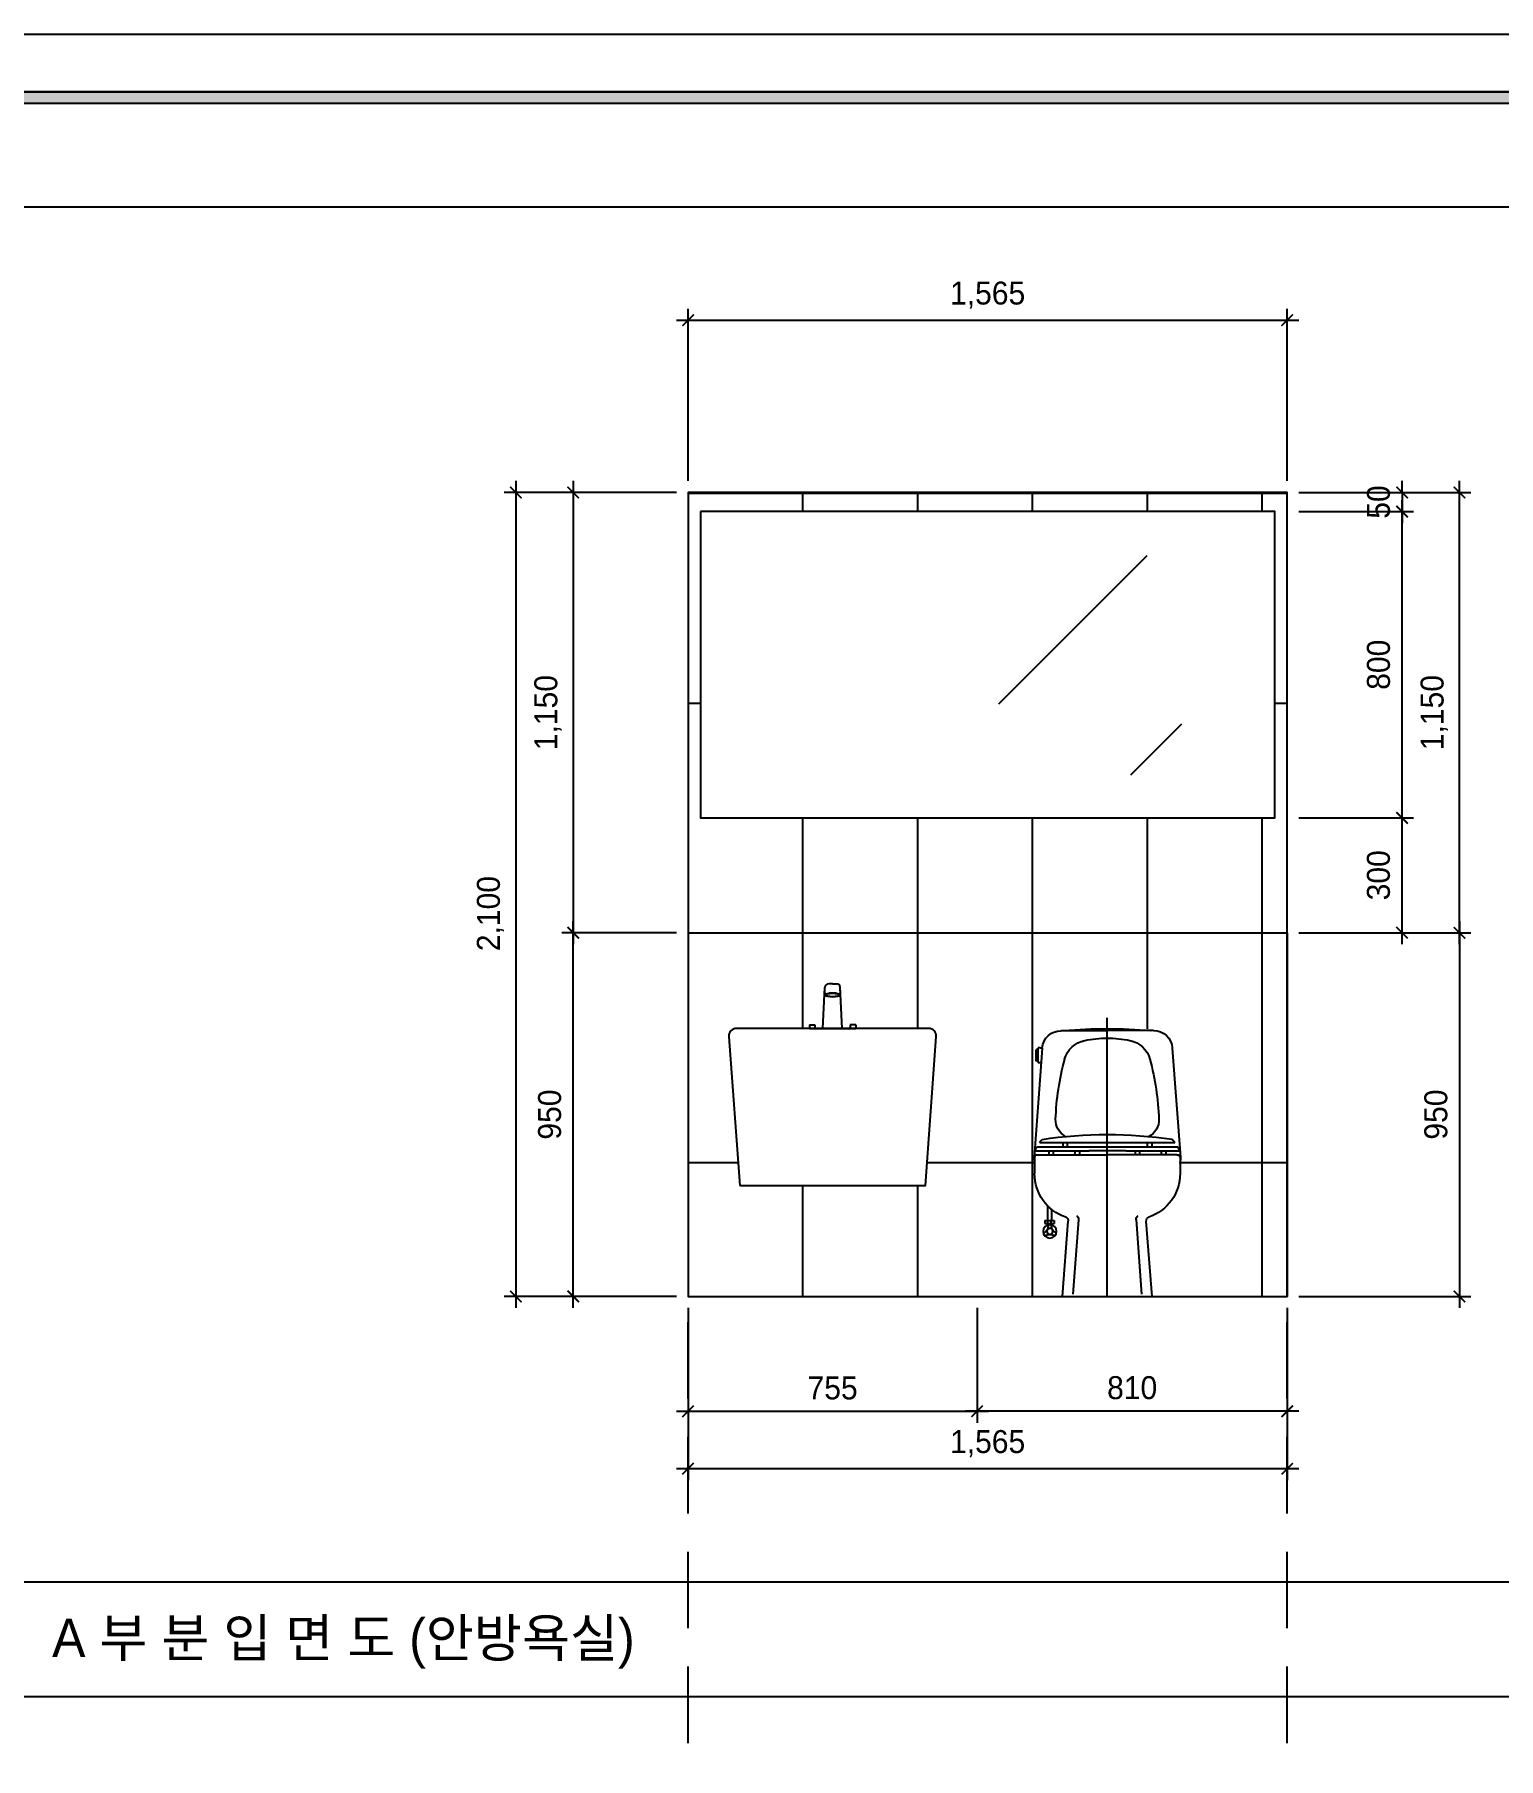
# Model space of a CAD drawing. Header units: inches. Extents: x 38372 to 259385, y 31566 to 93830.
# Drawn here: x 123075 to 126899, y 47697 to 52200 of the extents above; entities that cross this region are included whole.
import ezdxf
from ezdxf.enums import TextEntityAlignment as Align

# ---------------------------------------------------------------- set-up
doc = ezdxf.new("R2010")
doc.units = ezdxf.units.IN
doc.header["$LTSCALE"] = 50
doc.header["$MEASUREMENT"] = 0
doc.header["$PDSIZE"] = 700.071425
doc.linetypes.add('DH-HID2', pattern=[1.2, 0.8, -0.4])
for name, color, linetype in [('0-ELC TEXT', 7, 'Continuous'), ('02-WAL', 2, 'Continuous'), ('03-WAL NEW', 3, 'Continuous'), ('06-FUR', 6, 'Continuous'), ('06-LIGHT', 4, 'Continuous'), ('07-DIM', 5, 'Continuous'), ('08-HAT', 8, 'Continuous'), ('CO-BATH', 6, 'Continuous'), ('F-SYM', 7, 'Continuous'), ('FORM(YOURNAME)-11', 1, 'Continuous'), ('HA', 7, 'Continuous'), ('HAT', 5, 'Continuous')]:
    doc.layers.add(name, color=color, linetype=linetype)
doc.styles.add('HY 울릉도 L', font='')
doc.styles.add('YOURNAME', font='HY울릉도M.TTF')
doc.styles.add('코레일둥고', font='Korail_Round_Gothic_Medium.ttf')
doc.styles.get('HY 울릉도 L').set_extended_font_data('HY울릉도L')
doc.dimstyles.new('30', dxfattribs={"dimscale": 30, "dimtxt": 2, "dimasz": 1, "dimexe": 1, "dimexo": 1, "dimgap": 1, "dimtad": 1, "dimdec": 0, "dimrnd": 0.05, "dimdsep": 46, "dimlunit": 6, "dimtxsty": 'HY 울릉도 L', "dimblk": 'ARCHTICK', "dimcen": 2.5, "dimdle": 1, "dimclrd": 133, "dimclre": 133, "dimclrt": 30, "dimadec": 0, "dimazin": 0, "dimtfac": 1, "dimtdec": 0, "dimtix": 1, "dimtmove": 2, "dimatfit": 3, "dimldrblk": 'ARCHTICK', "dimfxl": 0, "dimlwd": -1, "dimlwe": -1, "dimarcsym": 0})

# ---------------------------------------------------------------- blocks, each defined once
blk = doc.blocks.new('FORM-PLAN')
at = {"layer": 'FORM(YOURNAME)-11'}
h = blk.add_hatch(color=256, dxfattribs=at)
h.dxf.hatch_style = 1
h.paths.add_polyline_path([(-71444, 55115), (10556, 55115), (10556, 54915), (-71444, 54915)])
h.paths.add_polyline_path([(-71444, -2085), (10556, -2085), (10556, -2285), (-71444, -2285)])
at = {"layer": 'Defpoints', "color": 158}
for points in [[(-71444, -2285), (10556, -2285), (10556, 55115), (-71444, 55115)], [(-69444, 53115), (-64, 53115), (-64, 1215), (-69444, 1215)]]:
    blk.add_lwpolyline(points, close=True, dxfattribs=at)
at = {"layer": 'FORM(YOURNAME)-11', "color": 250}
blk.add_lwpolyline([(-72444, -3285), (11556, -3285), (11556, 56115), (-72444, 56115)], close=True, dxfattribs=at)
at = {"layer": 'FORM(YOURNAME)-11'}
blk.add_lwpolyline([(-71444, 55115), (10556, 55115), (10556, 54915), (-71444, 54915)], close=True, dxfattribs=at)
at = {"layer": 'FORM(YOURNAME)-11', "color": 3, "style": 'YOURNAME'}
for tag, height, p in [('1', 450, (9905, 18188)), ('2', 450, (9905, 17544)), ('3', 450, (9905, 16257)), ('4', 450, (9905, 14326)), ('5', 515, (9905, 12009)), ('6', 515, (9905, 9757)), ('7', 515, (9905, 7504)), ('8', 515, (9905, 5252)), ('9', 515, (9905, 2999)), ('10', 515, (5655, 811)), ('11', 515, (9905, 747)), ('12', 515, (5655, -1441)), ('13', 515, (9905, -1441))]:
    blk.add_attdef(tag, text='', height=height, dxfattribs=at).set_placement(p, align=Align.MIDDLE_RIGHT)
blk = doc.blocks.new('400X150')
for p, q in [((-25.4, 435), (-19.9, 542.3)), ((0, 551.5), (-10.2, 551.5)), ((0, 551.5), (10.2, 551.5)), ((25.4, 435), (19.9, 542.3)), ((-19.4, 522.4), (-20.3, 535.1)), ((19.4, 522.4), (20.3, 535.1)), ((-60.7, 444.7), (-60.7, 435)), ((-60.7, 444.7), (-46.1, 444.7)), ((-60.7, 435), (60.7, 435)), ((-46.1, 444.7), (-46.1, 435)), ((60.7, 444.7), (46.1, 444.7)), ((46.1, 444.7), (46.1, 435)), ((60.7, 444.7), (60.7, 435))]:
    blk.add_line(p, q)
blk.add_lwpolyline([(-242.5, 25), (242.5, 25), (270.9, 413.5, 0.435772), (251, 435), (-251, 435, 0.435772), (-270.9, 413.5)], format="xyb", close=True)
for centre, start, end in [((-10.2, 541.8), 90, 177.0379), ((10.2, 541.8), 2.9621, 90)]:
    blk.add_arc(centre, 9.71, start, end)
at = {"extrusion": (0, 0, -1)}
blk.add_ellipse((0, 522.4), major_axis=(19.4, 0), ratio=0.240825, dxfattribs=at)
blk.add_open_spline([(18.4, 522.4), (18.4, 522.4), (18.4, 522.3), (18.4, 522.2), (18.3, 522.1), (18.1, 521.9), (18, 521.8), (17.4, 521.4), (16.9, 521.1), (15.6, 520.6), (14.9, 520.4), (12.3, 519.7), (10.1, 519.3), (5.4, 518.8), (2.8, 518.7), (-2.3, 518.7), (-4.9, 518.8), (-9.7, 519.3), (-11.9, 519.6), (-14.7, 520.3), (-15.6, 520.6), (-17, 521.1), (-17.4, 521.4), (-18, 521.8), (-18.2, 521.9), (-18.4, 522.2), (-18.4, 522.2), (-18.4, 522.3), (-18.4, 522.4), (-18.4, 522.4), (-18.4, 522.4), (-18.4, 522.6), (-18.3, 522.6), (-18.1, 522.8), (-18, 523), (-17.5, 523.3), (-17, 523.6), (-15.7, 524.1), (-14.9, 524.4), (-12.4, 525), (-10.3, 525.4), (-5.6, 525.9), (-3.1, 526.1), (2, 526.1), (4.6, 526), (9.4, 525.5), (11.5, 525.2), (14.5, 524.5), (15.5, 524.2), (16.9, 523.6), (17.3, 523.4), (18, 523), (18.1, 522.8), (18.4, 522.6), (18.4, 522.5), (18.4, 522.4), (18.4, 522.4), (18.4, 522.4)], degree=3, knots=[0, 0, 0, 0, 0.11103, 0.11103, 0.222059, 0.222059, 0.333089, 0.333089, 0.541062, 0.541062, 0.749036, 0.749036, 1.153203, 1.153203, 1.557371, 1.557371, 1.961539, 1.961539, 2.365706, 2.365706, 2.612717, 2.612717, 2.799233, 2.799233, 2.93761, 2.93761, 3.044097, 3.044097, 3.150583, 3.150583, 3.25707, 3.25707, 3.363556, 3.363556, 3.470042, 3.470042, 3.677004, 3.677004, 3.883966, 3.883966, 4.28421, 4.28421, 4.684454, 4.684454, 5.084698, 5.084698, 5.484942, 5.484942, 5.74274, 5.74274, 5.931194, 5.931194, 6.072178, 6.072178, 6.179938, 6.179938, 6.283185, 6.283185, 6.283185, 6.283185])
blk = doc.blocks.new('A$C1B8B0607')
at = {"layer": 'HA', "color": 8, "linetype": 'Continuous', "ltscale": 25}
blk.add_line((460, 0), (460, 727.9), dxfattribs=at)
at = {"layer": 'HA', "color": 6, "linetype": 'Continuous', "ltscale": 25}
for p, q in [((338.9, 694.3), (460, 694.3)), ((581.1, 694.3), (460, 694.3)), ((290.1, 648.9), (268.9, 364)), ((634.9, 649.1), (629.9, 649.1)), ((629.9, 648.9), (637.9, 541.8)), ((634.9, 649.1), (640.1, 649)), ((640.1, 649), (641.8, 647.4)), ((641.8, 647.4), (641.5, 611.9)), ((641.7, 644.7), (644.8, 644.6)), ((644.8, 644.6), (646.4, 643)), ((646.4, 643), (646.2, 616.1)), ((634.6, 610.5), (632.9, 608.3)), ((634.6, 610.5), (640, 610.4)), ((641.5, 611.9), (640, 610.4)), ((641.5, 614.6), (644.5, 614.5)), ((644.5, 614.5), (646.2, 616.1)), ((637.9, 541.8), (651.1, 364)), ((268.9, 364), (270, 346)), ((270, 362), (270, 320.8)), ((411.6, 380.2), (271, 380.2)), ((411.6, 390.8), (276, 390.8)), ((278, 370), (460, 370)), ((278, 370), (460, 370)), ((636.6, 402.3), (283.4, 402.3)), ((307.3, 380.2), (307.3, 370)), ((319, 380.2), (319, 370)), ((343.9, 402.3), (343.9, 390.8)), ((355.6, 402.3), (355.6, 390.8)), ((375.6, 380.2), (375.6, 370)), ((387.2, 380.2), (387.2, 370)), ((507.5, 390.8), (411.6, 390.8)), ((411.6, 380.2), (507.5, 380.2)), ((642, 370), (460, 370)), ((642, 370), (460, 370)), ((644, 390.8), (507.5, 390.8)), ((649, 380.2), (507.5, 380.2)), ((532.8, 380.2), (532.8, 370)), ((544.4, 380.2), (544.4, 370)), ((564.4, 402.3), (564.4, 390.8)), ((576.1, 402.3), (576.1, 390.8)), ((601, 380.2), (601, 370)), ((612.7, 380.2), (612.7, 370)), ((651.1, 364), (650, 346)), ((650, 362), (650, 320.8)), ((605.4, 227.5), (605.4, 197.9)), ((616.1, 237.3), (616.1, 197.9)), ((343, 0), (358.1, 197)), ((384.7, 200.3), (370.4, 6)), ((535.3, 200.3), (549.6, 6)), ((577, 0), (561.9, 197)), ((623.1, 197.9), (598.7, 197.9)), ((598.7, 197.9), (598.7, 190.4)), ((623.1, 190.4), (598.7, 190.4)), ((605.4, 190.4), (605.4, 187)), ((606.3, 190.4), (606.3, 197.9)), ((615.1, 190.4), (615.1, 197.9)), ((616.1, 190.4), (616.1, 186.5)), ((623.1, 197.9), (623.1, 190.4)), ((577, 0), (343, 0))]:
    blk.add_line(p, q, dxfattribs=at)
for radius in [17.6, 7.81]:
    blk.add_circle((610, 170), radius, dxfattribs=at)
for centre, radius, start, end in [((338.9, 645.4), 48.9, 90, 175.8771), ((346.9, 690.8), 3.92, 94.4856, 119.9222), ((461.6, -770.8), 1470, 90.0609, 94.4856), ((458.4, -770.8), 1470, 89.9408, 90.0592), ((461.6, -770.8), 1470, 89.9408, 90.0592), ((458.4, -770.8), 1470, 85.5144, 89.9391), ((573.1, 690.8), 3.92, 60.0778, 85.5144), ((581.1, 644.6), 49.3, 5.0549, 90), ((414.9, 601.5), 68.6, 101.5389, 164.8158), ((460, 380.7), 293.9, 90, 101.5413), ((460, 380.7), 294, 90.0054, 101.5389), ((460, 380.6), 294, 78.4627, 90), ((460, 380.7), 294, 78.4611, 89.9946), ((505.1, 601.5), 68.6, 15.1842, 78.4611), ((1010.8, 439.8), 686, 164.8158, 178.0859), ((-90.8, 439.8), 686, 1.9141, 15.1842), ((374.1, 461.1), 49, 178.0859, 242.0862), ((545.9, 461.1), 49, 298.9728, 1.9141), ((362.2, 343.6), 98.3, 137.1317, 143.3151), ((459, -741.3), 1164.1, 81.542, 98.3393), ((557.8, 343.6), 98.3, 36.6849, 42.5888), ((278, 362.1), 7.97, 90, 180.4279), ((362.2, 343.6), 98.3, 151.2667, 158.0974), ((642, 362.1), 7.94, 359.1442, 90), ((557.8, 343.6), 98.3, 21.9025, 28.7333), ((390, 320.8), 120, 179.9996, 251.2064), ((530, 320.8), 120, 288.7936, 0.0004), ((348.1, 197.8), 10, 355.6201, 71.2064), ((374.8, 202.1), 10, 349.7755, 62.8711), ((545.2, 202.1), 10, 117.1289, 190.2245), ((571.9, 197.8), 10, 108.7936, 184.38), ((589.3, 182), 16, 297.4414, 2.5649), ((610, 182.9), 4.74, 357.4414, 182.5649), ((630.7, 182), 16, 177.4414, 242.5649), ((598.8, 163.6), 4.74, 117.4414, 302.5649), ((610, 146.1), 16, 57.4414, 122.5649), ((621.2, 163.6), 4.74, 237.4414, 62.5649)]:
    blk.add_arc(centre, radius, start, end, dxfattribs=at)
blk = doc.blocks.new('_ArchTick')
at = {"color": 0, "linetype": 'ByBlock', "const_width": 0.15}
blk.add_lwpolyline([(-0.5, -0.5), (0.5, 0.5)], dxfattribs=at)
blk = doc.blocks.new('*D281')
at = {"layer": '07-DIM', "color": 133}
for p, q in [((137684.5, 66932.1), (137684.5, 64772.1)), ((138104.5, 66902.1), (137654.5, 66902.1)), ((138104.5, 64802.1), (137654.5, 64802.1))]:
    blk.add_line(p, q, dxfattribs=at)
at = {"layer": 'Defpoints', "color": 0}
for p in [(138134.5, 66902.1), (137684.5, 64802.1), (138134.5, 64802.1)]:
    blk.add_point(p, dxfattribs=at)
at = {"layer": '07-DIM', "color": 133, "xscale": 30, "yscale": 30, "zscale": 30}
for p, rotation in [((137684.5, 66902.1), 90), ((137684.5, 64802.1), 270)]:
    blk.add_blockref('_ArchTick', p, dxfattribs=dict(at, rotation=rotation))
at = {"layer": '07-DIM', "color": 30, "insert": (137618.5, 65802.1), "char_height": 60, "attachment_point": 5, "rotation": 90, "style": 'HY 울릉도 L'}
blk.add_mtext('2,100', dxfattribs=at)
blk = doc.blocks.new('*D282')
at = {"layer": '07-DIM', "color": 133}
for p, q in [((138134.5, 66932.1), (138134.5, 67382.1)), ((139699.5, 66932.1), (139699.5, 67382.1)), ((138104.5, 67352.1), (139729.5, 67352.1))]:
    blk.add_line(p, q, dxfattribs=at)
at = {"layer": 'Defpoints', "color": 0}
for p in [(139699.5, 67352.1), (138134.5, 66902.1), (139699.5, 66902.1)]:
    blk.add_point(p, dxfattribs=at)
at = {"layer": '07-DIM', "color": 133, "xscale": 30, "yscale": 30, "zscale": 30, "rotation": 180}
blk.add_blockref('_ArchTick', (138134.5, 67352.1), dxfattribs=at)
at = {"layer": '07-DIM', "color": 133, "xscale": 30, "yscale": 30, "zscale": 30}
blk.add_blockref('_ArchTick', (139699.5, 67352.1), dxfattribs=at)
at = {"layer": '07-DIM', "color": 30, "insert": (138917, 67417.4), "char_height": 60, "attachment_point": 5, "style": 'HY 울릉도 L'}
blk.add_mtext('1,565', dxfattribs=at)
blk = doc.blocks.new('*D272')
at = {"layer": '07-DIM', "color": 133}
for p, q in [((139729.5, 65752.1), (140179.5, 65752.1)), ((140149.5, 65782.1), (140149.5, 64772.1)), ((139729.5, 64802.1), (140179.5, 64802.1))]:
    blk.add_line(p, q, dxfattribs=at)
at = {"layer": 'Defpoints', "color": 0}
for p in [(139699.5, 65752.1), (139699.5, 64802.1), (140149.5, 64802.1)]:
    blk.add_point(p, dxfattribs=at)
at = {"layer": '07-DIM', "color": 133, "xscale": 30, "yscale": 30, "zscale": 30}
for p, rotation in [((140149.5, 65752.1), 90), ((140149.5, 64802.1), 270)]:
    blk.add_blockref('_ArchTick', p, dxfattribs=dict(at, rotation=rotation))
at = {"layer": '07-DIM', "color": 30, "insert": (140088.1, 65277.1), "char_height": 60, "attachment_point": 5, "rotation": 90, "style": 'HY 울릉도 L'}
blk.add_mtext('950', dxfattribs=at)
blk = doc.blocks.new('*D273')
at = {"layer": '07-DIM', "color": 133}
for p, q in [((138104.5, 65752.1), (137804.5, 65752.1)), ((137834.5, 64772.1), (137834.5, 65782.1)), ((138104.5, 64802.1), (137804.5, 64802.1))]:
    blk.add_line(p, q, dxfattribs=at)
at = {"layer": 'Defpoints', "color": 0}
for p in [(137834.5, 65752.1), (138134.5, 65752.1), (138134.5, 64802.1)]:
    blk.add_point(p, dxfattribs=at)
at = {"layer": '07-DIM', "color": 133, "xscale": 30, "yscale": 30, "zscale": 30}
for p, rotation in [((137834.5, 65752.1), 90), ((137834.5, 64802.1), 270)]:
    blk.add_blockref('_ArchTick', p, dxfattribs=dict(at, rotation=rotation))
at = {"layer": '07-DIM', "color": 30, "insert": (137773.1, 65277.1), "char_height": 60, "attachment_point": 5, "rotation": 90, "style": 'HY 울릉도 L'}
blk.add_mtext('950', dxfattribs=at)
blk = doc.blocks.new('*D274')
at = {"layer": '07-DIM', "color": 133}
for p, q in [((139999.5, 65722.1), (139999.5, 66082.1)), ((139729.5, 66052.1), (140029.5, 66052.1)), ((139729.5, 65752.1), (140029.5, 65752.1))]:
    blk.add_line(p, q, dxfattribs=at)
at = {"layer": 'Defpoints', "color": 0}
for p in [(139699.5, 66052.1), (139999.5, 66052.1), (139699.5, 65752.1)]:
    blk.add_point(p, dxfattribs=at)
at = {"layer": '07-DIM', "color": 133, "xscale": 30, "yscale": 30, "zscale": 30}
for p, rotation in [((139999.5, 66052.1), 90), ((139999.5, 65752.1), 270)]:
    blk.add_blockref('_ArchTick', p, dxfattribs=dict(at, rotation=rotation))
at = {"layer": '07-DIM', "color": 30, "insert": (139938.1, 65902.1), "char_height": 60, "attachment_point": 5, "rotation": 90, "style": 'HY 울릉도 L'}
blk.add_mtext('300', dxfattribs=at)
blk = doc.blocks.new('*D275')
at = {"layer": '07-DIM', "color": 133}
for p, q in [((139999.5, 66022.1), (139999.5, 66882.1)), ((139729.5, 66852.1), (140029.5, 66852.1)), ((139729.5, 66052.1), (140029.5, 66052.1))]:
    blk.add_line(p, q, dxfattribs=at)
at = {"layer": 'Defpoints', "color": 0}
for p in [(139699.5, 66852.1), (139999.5, 66852.1), (139699.5, 66052.1)]:
    blk.add_point(p, dxfattribs=at)
at = {"layer": '07-DIM', "color": 133, "xscale": 30, "yscale": 30, "zscale": 30}
for p, rotation in [((139999.5, 66852.1), 90), ((139999.5, 66052.1), 270)]:
    blk.add_blockref('_ArchTick', p, dxfattribs=dict(at, rotation=rotation))
at = {"layer": '07-DIM', "color": 30, "insert": (139938.2, 66452.1), "char_height": 60, "attachment_point": 5, "rotation": 90, "style": 'HY 울릉도 L'}
blk.add_mtext('800', dxfattribs=at)
blk = doc.blocks.new('*D276')
at = {"layer": '07-DIM', "color": 133}
for p, q in [((139999.5, 66902.1), (139999.5, 66932.1)), ((139729.5, 66902.1), (140029.5, 66902.1)), ((139999.5, 66902.1), (139999.5, 66852.1)), ((139729.5, 66852.1), (140029.5, 66852.1)), ((139999.5, 66852.1), (139999.5, 66822.1))]:
    blk.add_line(p, q, dxfattribs=at)
at = {"layer": 'Defpoints', "color": 0}
for p in [(139699.5, 66902.1), (139699.5, 66852.1), (139999.5, 66852.1)]:
    blk.add_point(p, dxfattribs=at)
at = {"layer": '07-DIM', "color": 133, "xscale": 30, "yscale": 30, "zscale": 30}
for p, rotation in [((139999.5, 66902.1), 270), ((139999.5, 66852.1), 90)]:
    blk.add_blockref('_ArchTick', p, dxfattribs=dict(at, rotation=rotation))
at = {"layer": '07-DIM', "color": 30, "insert": (139938.2, 66877.1), "char_height": 60, "attachment_point": 5, "rotation": 90, "style": 'HY 울릉도 L'}
blk.add_mtext('50', dxfattribs=at)
blk = doc.blocks.new('*D277')
at = {"layer": '07-DIM', "color": 133}
for p, q in [((140149.5, 65722.1), (140149.5, 66932.1)), ((139729.5, 66902.1), (140179.5, 66902.1)), ((139729.5, 65752.1), (140179.5, 65752.1))]:
    blk.add_line(p, q, dxfattribs=at)
at = {"layer": 'Defpoints', "color": 0}
for p in [(139699.5, 66902.1), (140149.5, 66902.1), (139699.5, 65752.1)]:
    blk.add_point(p, dxfattribs=at)
at = {"layer": '07-DIM', "color": 133, "xscale": 30, "yscale": 30, "zscale": 30}
for p, rotation in [((140149.5, 66902.1), 90), ((140149.5, 65752.1), 270)]:
    blk.add_blockref('_ArchTick', p, dxfattribs=dict(at, rotation=rotation))
at = {"layer": '07-DIM', "color": 30, "insert": (140083.5, 66327.1), "char_height": 60, "attachment_point": 5, "rotation": 90, "style": 'HY 울릉도 L'}
blk.add_mtext('1,150', dxfattribs=at)
blk = doc.blocks.new('*D278')
at = {"layer": '07-DIM', "color": 133}
for p, q in [((137834.5, 66932.1), (137834.5, 65722.1)), ((138104.5, 66902.1), (137804.5, 66902.1)), ((138104.5, 65752.1), (137804.5, 65752.1))]:
    blk.add_line(p, q, dxfattribs=at)
at = {"layer": 'Defpoints', "color": 0}
for p in [(138134.5, 66902.1), (137834.5, 65752.1), (138134.5, 65752.1)]:
    blk.add_point(p, dxfattribs=at)
at = {"layer": '07-DIM', "color": 133, "xscale": 30, "yscale": 30, "zscale": 30}
for p, rotation in [((137834.5, 66902.1), 90), ((137834.5, 65752.1), 270)]:
    blk.add_blockref('_ArchTick', p, dxfattribs=dict(at, rotation=rotation))
at = {"layer": '07-DIM', "color": 30, "insert": (137768.5, 66327.1), "char_height": 60, "attachment_point": 5, "rotation": 90, "style": 'HY 울릉도 L'}
blk.add_mtext('1,150', dxfattribs=at)
blk = doc.blocks.new('*D279')
at = {"layer": '07-DIM', "color": 133}
for p, q in [((138134.5, 64772.1), (138134.5, 64322.1)), ((139699.5, 64772.1), (139699.5, 64322.1)), ((139729.5, 64352.1), (138104.5, 64352.1))]:
    blk.add_line(p, q, dxfattribs=at)
at = {"layer": 'Defpoints', "color": 0}
for p in [(138134.5, 64802.1), (139699.5, 64802.1), (138134.5, 64352.1)]:
    blk.add_point(p, dxfattribs=at)
at = {"layer": '07-DIM', "color": 133, "xscale": 30, "yscale": 30, "zscale": 30, "rotation": 180}
blk.add_blockref('_ArchTick', (138134.5, 64352.1), dxfattribs=at)
at = {"layer": '07-DIM', "color": 133, "xscale": 30, "yscale": 30, "zscale": 30}
blk.add_blockref('_ArchTick', (139699.5, 64352.1), dxfattribs=at)
at = {"layer": '07-DIM', "color": 30, "insert": (138917, 64417.4), "char_height": 60, "attachment_point": 5, "style": 'HY 울릉도 L'}
blk.add_mtext('1,565', dxfattribs=at)
blk = doc.blocks.new('*D280')
at = {"layer": '07-DIM', "color": 133}
for p, q in [((138134.5, 64772.1), (138134.5, 64472.1)), ((138889.5, 64772.1), (138889.5, 64472.1)), ((138104.5, 64502.1), (138919.5, 64502.1))]:
    blk.add_line(p, q, dxfattribs=at)
at = {"layer": 'Defpoints', "color": 0}
for p in [(138134.5, 64802.1), (138889.5, 64802.1), (138889.5, 64502.1)]:
    blk.add_point(p, dxfattribs=at)
at = {"layer": '07-DIM', "color": 133, "xscale": 30, "yscale": 30, "zscale": 30, "rotation": 180}
blk.add_blockref('_ArchTick', (138134.5, 64502.1), dxfattribs=at)
at = {"layer": '07-DIM', "color": 133, "xscale": 30, "yscale": 30, "zscale": 30}
blk.add_blockref('_ArchTick', (138889.5, 64502.1), dxfattribs=at)
at = {"layer": '07-DIM', "color": 30, "insert": (138512, 64562.7), "char_height": 60, "attachment_point": 5, "style": 'HY 울릉도 L'}
blk.add_mtext('755', dxfattribs=at)
blk = doc.blocks.new('*D303')
at = {"layer": '07-DIM', "color": 133}
for p, q in [((138889.5, 64772.1), (138889.5, 64472.1)), ((139699.5, 64772.1), (139699.5, 64472.1)), ((139729.5, 64502.1), (138859.5, 64502.1))]:
    blk.add_line(p, q, dxfattribs=at)
at = {"layer": 'Defpoints', "color": 0}
for p in [(138889.5, 64802.1), (139699.5, 64802.1), (138889.5, 64502.1)]:
    blk.add_point(p, dxfattribs=at)
at = {"layer": '07-DIM', "color": 133, "xscale": 30, "yscale": 30, "zscale": 30, "rotation": 180}
blk.add_blockref('_ArchTick', (138889.5, 64502.1), dxfattribs=at)
at = {"layer": '07-DIM', "color": 133, "xscale": 30, "yscale": 30, "zscale": 30}
blk.add_blockref('_ArchTick', (139699.5, 64502.1), dxfattribs=at)
at = {"layer": '07-DIM', "color": 30, "insert": (139294.5, 64563.4), "char_height": 60, "attachment_point": 5, "style": 'HY 울릉도 L'}
blk.add_mtext('810', dxfattribs=at)
blk = doc.blocks.new('수정욕실')
at = {"layer": '03-WAL NEW'}
h = blk.add_hatch(dxfattribs=at)
h.set_pattern_fill('ANSI33', color=8, scale=3000)
h.set_pattern_definition([(45, (113740.9, 48144.7), (-530.33, 530.33), []), (45, (114271.25, 48144.7), (-530.33, 530.33), [375, -187.5])])
h.paths.add_polyline_path([(139526.7, 66457.6, 1), (138926.7, 66457.6, 1)])
at = {"layer": '02-WAL'}
blk.add_lwpolyline([(138134.5, 64802.1), (139699.5, 64802.1), (139699.5, 66902.1), (138134.5, 66902.1)], close=True, dxfattribs=at)
at = {"layer": '03-WAL NEW', "color": 8, "linetype": 'Continuous'}
for p, q in [((138134.5, 66900), (139699.5, 66900)), ((138434.5, 66852.1), (138434.5, 66902.1)), ((138734.5, 66852.1), (138734.5, 66902.1)), ((139034.5, 66852.1), (139034.5, 66902.1)), ((139334.5, 66852.1), (139334.5, 66902.1)), ((139634.5, 66852.1), (139634.5, 66902.1)), ((138134.5, 66352.1), (138167, 66352.1)), ((139667, 66352.1), (139699.5, 66352.1)), ((138434.5, 65752.1), (138434.5, 66052.1)), ((138734.5, 65752.1), (138734.5, 66052.1)), ((139034.5, 65752.1), (139034.5, 66052.1)), ((139334.5, 65752.1), (139334.5, 66052.1)), ((139634.5, 65752.1), (139634.5, 66052.1)), ((138134.5, 65752.1), (139699.5, 65752.1)), ((138434.5, 65502.1), (138434.5, 65752.1)), ((138734.5, 65502.1), (138734.5, 65752.1)), ((139034.5, 64802.1), (139034.5, 65752.1)), ((139334.5, 65501), (139334.5, 65752.1)), ((139634.5, 64802.1), (139634.5, 65752.1)), ((138134.5, 65152.1), (138265.1, 65152.1)), ((138758.8, 65152.1), (139039.5, 65152.1)), ((139417.6, 65152.1), (139699.5, 65152.1)), ((138434.5, 64802.1), (138434.5, 65092.1)), ((138734.5, 64802.1), (138734.5, 65092.1))]:
    blk.add_line(p, q, dxfattribs=at)
at = {"layer": '03-WAL NEW'}
for p, q in [((138134.5, 65752.1), (139699.5, 65752.1)), ((139699.5, 65752.1), (139699.5, 64802.1))]:
    blk.add_line(p, q, dxfattribs=at)
at = {"layer": '06-LIGHT'}
blk.add_lwpolyline([(138167, 66852.1), (138167, 66052.1), (139667, 66052.1), (139667, 66852.1)], close=True, dxfattribs=at)
at = {"layer": '08-HAT'}
blk.add_lwpolyline([(139699.5, 66902.1), (138134.5, 66902.1), (138134.5, 64802.1), (139699.5, 64802.1)], close=True, dxfattribs=at)
at = {"layer": 'CO-BATH', "color": 251, "linetype": 'DH-HID2', "ltscale": 5}
for p, q in [((138134.5, 62435.2), (138134.5, 64802.1)), ((138134.5, 62435.2), (138134.5, 64802.1)), ((138134.5, 62435.2), (138134.5, 64802.1)), ((139699.5, 62435.2), (139699.5, 64802.1)), ((139699.5, 62435.2), (139699.5, 64802.1)), ((139699.5, 62435.2), (139699.5, 64802.1))]:
    blk.add_line(p, q, dxfattribs=at)
at = {"layer": 'F-SYM'}
for p, q in [((141584.6, 64055.8), (131177.6, 64055.8)), ((141584.6, 63755.8), (131177.6, 63755.8))]:
    blk.add_line(p, q, dxfattribs=at)
at = {"xscale": -1, "rotation": 7.079859418723799e-06}
blk.add_blockref('A$C1B8B0607', (139689.5, 64802.1), dxfattribs=at)
at = {"layer": '06-FUR'}
blk.add_blockref('400X150', (138512, 65067.1), dxfattribs=at)
at = {"layer": 'F-SYM', "xscale": 0.15, "yscale": 0.15, "zscale": 0.15}
blk.add_blockref('FORM-PLAN', (141594.2, 59681), dxfattribs=at)
at = {"layer": '0-ELC TEXT', "style": '코레일둥고'}
blk.add_text('A 부 분 입 면 도 (안방욕실)', height=100, dxfattribs=at).set_placement((136473.3, 63860.2))
at = {"layer": '07-DIM'}
for base, p1, p2, picture, middle in [((139699.5, 67352.1), (138134.5, 66902.1), (139699.5, 66902.1), '*D282', (138917, 67417.4)), ((138134.5, 64352.1), (139699.5, 64802.1), (138134.5, 64802.1), '*D279', (138917, 64417.4)), ((138889.5, 64502.1), (138134.5, 64802.1), (138889.5, 64802.1), '*D280', (138512, 64562.7))]:
    dim = blk.add_linear_dim(base=base, p1=p1, p2=p2, dimstyle='30', override={"dimfxl": 1.25}, dxfattribs=at)
    dim.commit()
    dim.dimension.update_dxf_attribs({"geometry": picture, "text_midpoint": middle})
dim = blk.add_linear_dim(base=(137684.5, 64802.1), p1=(138134.5, 66902.1), p2=(138134.5, 64802.1), angle=90, dimstyle='30', override={"dimfxl": 1.25}, dxfattribs=at)
dim.commit()
dim.dimension.update_dxf_attribs({"geometry": '*D281', "text_midpoint": (137618.5, 65802.1), "dimtype": 128})
for base, p1, p2, angle, picture, middle in [((137834.5, 65752.1), (138134.5, 66902.1), (138134.5, 65752.1), 270, '*D278', (137768.5, 66327.1)), ((139999.5, 66852.1), (139699.5, 66902.1), (139699.5, 66852.1), 90, '*D276', (139938.2, 66877.1)), ((140149.5, 66902.1), (139699.5, 65752.1), (139699.5, 66902.1), 270, '*D277', (140083.5, 66327.1)), ((139999.5, 66852.1), (139699.5, 66052.1), (139699.5, 66852.1), 270, '*D275', (139938.2, 66452.1)), ((139999.5, 66052.1), (139699.5, 65752.1), (139699.5, 66052.1), 270, '*D274', (139938.1, 65902.1)), ((137834.5, 65752.1), (138134.5, 64802.1), (138134.5, 65752.1), 90, '*D273', (137773.1, 65277.1)), ((140149.5, 64802.1), (139699.5, 65752.1), (139699.5, 64802.1), 90, '*D272', (140088.1, 65277.1)), ((138889.5, 64502.1), (139699.5, 64802.1), (138889.5, 64802.1), 180, '*D303', (139294.5, 64563.4))]:
    dim = blk.add_linear_dim(base=base, p1=p1, p2=p2, angle=angle, dimstyle='30', override={"dimfxl": 1.25}, dxfattribs=at)
    dim.commit()
    dim.dimension.update_dxf_attribs({"geometry": picture, "text_midpoint": middle})

msp = doc.modelspace()

# ---------------------------------------------------------------- block references
at = {"layer": 'HAT'}
msp.add_blockref('수정욕실', (-13352.4, -15898.3), dxfattribs=at)

doc.saveas('drawing.dxf')
